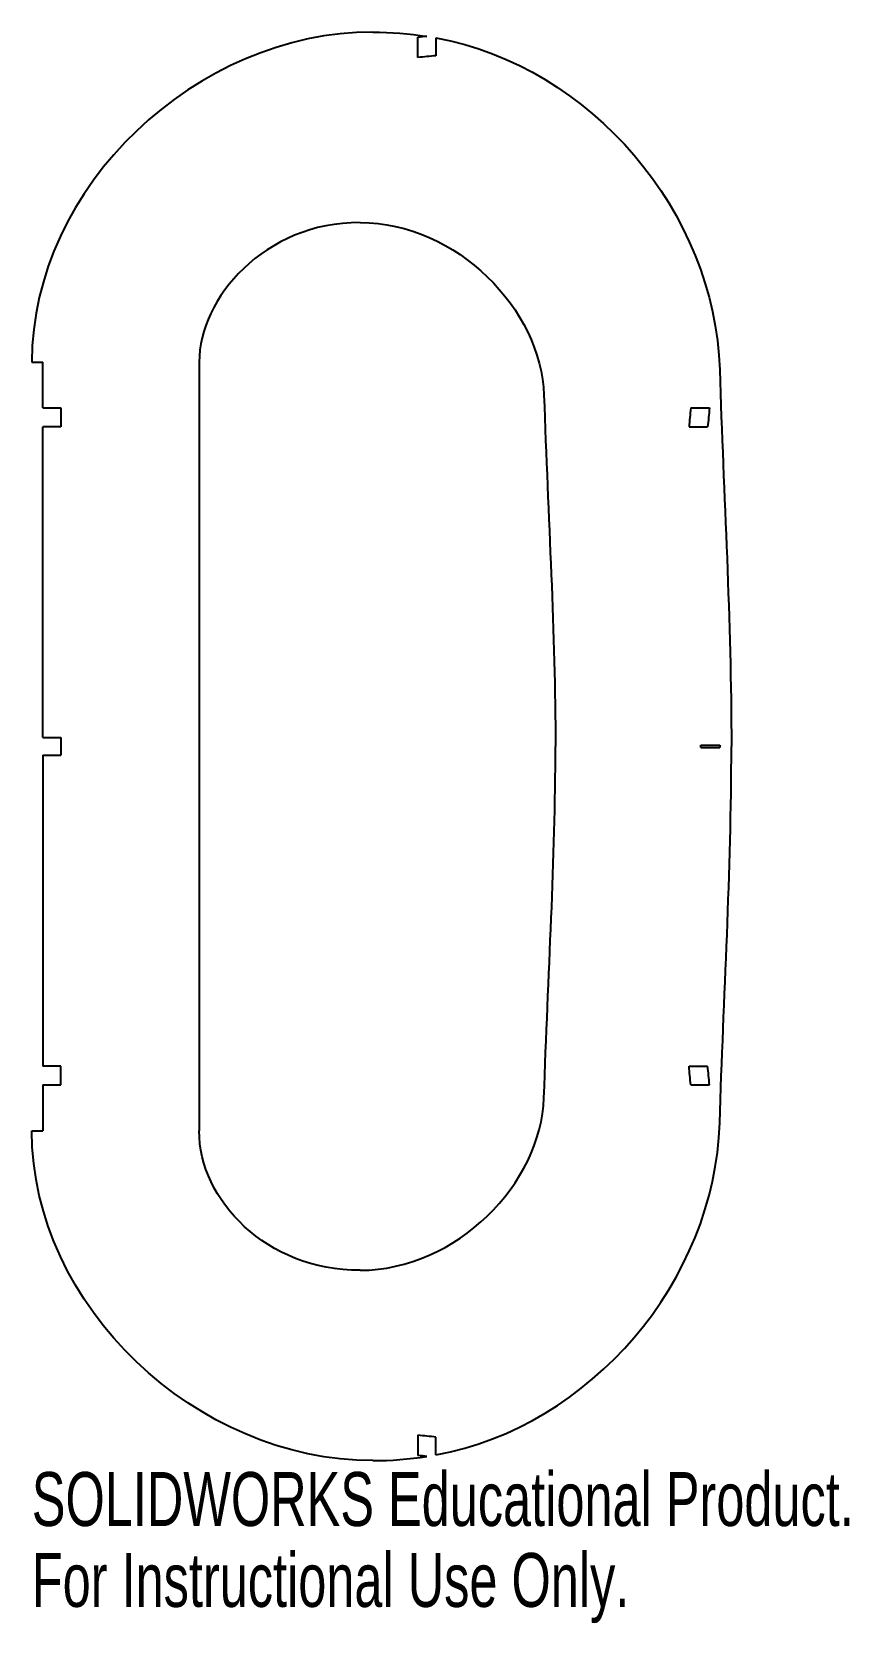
# Model space of a CAD drawing. Header units: millimetres. Extents: x 31 to 104, y -79 to 64.
import ezdxf

# ---------------------------------------------------------------- set-up
doc = ezdxf.new("R2010")
doc.units = ezdxf.units.MM
doc.styles.add('SLDTEXTSTYLE0', font='TXT', dxfattribs={"width": 0.7})

msp = doc.modelspace()

# ---------------------------------------------------------------- linework, layer by layer
at = {"color": 7, "linetype": 'Continuous', "lineweight": 25}
for p, q in [((30.77, 34.44), (31.77, 34.44)), ((31.77, 30.32), (31.77, 34.44)), ((45.77, 34.44), (45.77, -34.44)), ((31.77, 30.32), (33.37, 30.32)), ((33.37, 30.32), (33.37, 28.64)), ((33.37, 28.64), (31.77, 28.64)), ((31.77, 0.8), (31.77, 28.64)), ((31.77, 0.8), (33.37, 0.8)), ((33.37, 0.8), (33.37, -0.8)), ((90.75, -0.1), (90.75, 0.1)), ((92.43, 0.1), (92.43, -0.1)), ((31.77, -0.8), (33.37, -0.8)), ((31.77, -0.8), (31.77, -28.64)), ((33.37, -28.64), (31.77, -28.64)), ((33.37, -30.32), (33.37, -28.64)), ((31.77, -30.32), (33.37, -30.32)), ((31.77, -30.32), (31.77, -34.44)), ((30.77, -34.44), (31.77, -34.44))]:
    msp.add_line(p, q, dxfattribs=at)
for points in [[(61.34, 64), (45.6, 64.03), (30.77, 50.19), (30.77, 34.44)], [(61.34, 64), (62.96, 64), (64.59, 63.87), (66.19, 63.62)], [(66.19, 63.62), (65.92, 63.59), (65.65, 63.57), (65.38, 63.54)], [(65.38, 61.73), (65.38, 62.33), (65.38, 62.94), (65.38, 63.54)], [(67, 63.48), (80.91, 60.93), (91.99, 47.89), (92.43, 33.74)], [(67, 63.48), (67, 62.95), (67, 62.41), (67, 61.88)], [(67, 61.88), (66.46, 61.83), (65.92, 61.78), (65.38, 61.73)], [(60.19, 46.94), (51.64, 46.96), (45.77, 40.13), (45.77, 34.44)], [(60.19, 46.94), (68.88, 46.93), (76.43, 39.14), (76.68, 31.48)], [(92.43, 33.74), (92.78, 22.5), (93.48, 11.25), (93.48, 0)], [(76.68, 31.48), (77.04, 20.52), (77.71, 10.06), (77.71, 0)], [(89.84, 30.32), (89.78, 29.76), (89.73, 29.2), (89.68, 28.64)], [(89.84, 30.32), (90.4, 30.32), (90.95, 30.32), (91.51, 30.32)], [(91.51, 30.32), (91.46, 29.76), (91.41, 29.2), (91.35, 28.64)], [(89.68, 28.64), (90.24, 28.64), (90.79, 28.64), (91.35, 28.64)], [(90.75, 0.1), (91.31, 0.1), (91.87, 0.1), (92.43, 0.1)], [(92.43, -33.74), (92.78, -22.5), (93.48, -11.25), (93.48, 0)], [(76.68, -31.48), (77.04, -20.52), (77.71, -10.06), (77.71, 0)], [(90.75, -0.1), (91.31, -0.1), (91.87, -0.1), (92.43, -0.1)], [(89.68, -28.64), (90.24, -28.64), (90.79, -28.64), (91.35, -28.64)], [(89.84, -30.32), (89.78, -29.76), (89.73, -29.2), (89.68, -28.64)], [(91.51, -30.32), (91.46, -29.76), (91.41, -29.2), (91.35, -28.64)], [(89.84, -30.32), (90.4, -30.32), (90.95, -30.32), (91.51, -30.32)], [(60.19, -46.94), (68.88, -46.93), (76.43, -39.14), (76.68, -31.48)], [(67, -63.48), (80.91, -60.93), (91.99, -47.89), (92.43, -33.74)], [(61.34, -64), (45.6, -64.03), (30.77, -50.19), (30.77, -34.44)], [(60.19, -46.94), (51.82, -46.96), (45.77, -40.67), (45.77, -34.44)], [(65.38, -61.73), (65.38, -62.33), (65.38, -62.94), (65.38, -63.54)], [(67, -61.88), (66.46, -61.83), (65.92, -61.78), (65.38, -61.73)], [(67, -63.48), (67, -62.95), (67, -62.41), (67, -61.88)], [(61.34, -64), (62.96, -64), (64.59, -63.87), (66.19, -63.62)], [(66.19, -63.62), (65.92, -63.59), (65.65, -63.57), (65.38, -63.54)]]:
    msp.add_open_spline(points, degree=3, dxfattribs=at)

# ---------------------------------------------------------------- texts
at = {"color": 7, "linetype": 'Continuous', "char_height": 4.8336, "attachment_point": 1, "style": 'SLDTEXTSTYLE0'}
for s, insert in [('SOLIDWORKS Educational Product.', (30.77, -65.02)), ('For Instructional Use Only.', (30.77, -72.27))]:
    msp.add_mtext(s, dxfattribs=dict(at, insert=insert))

doc.saveas('drawing.dxf')
